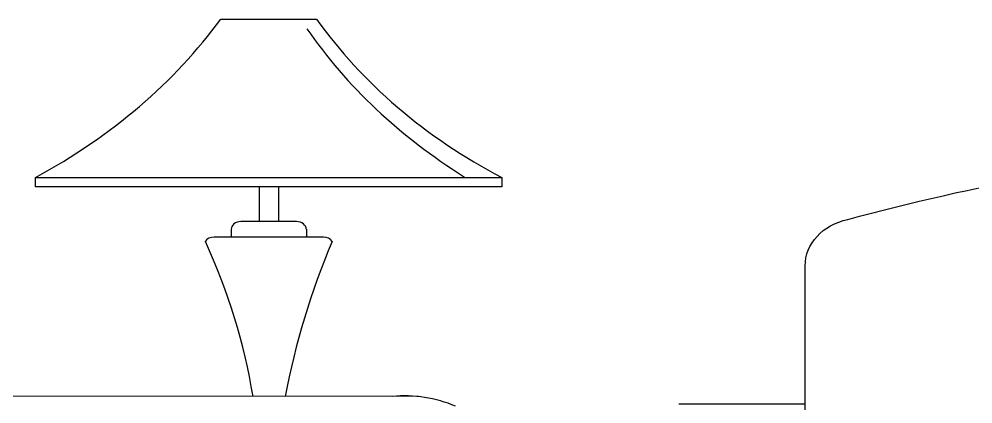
# Model space of a CAD drawing. Header units: inches. Extents: x 6 to 48.5, y 12.5 to 37.3.
# Drawn here: x 6.791 to 7.924, y 14.037 to 14.494 of the extents above; entities that cross this region are included whole.
import ezdxf

# ---------------------------------------------------------------- set-up
doc = ezdxf.new("R2010")
doc.units = ezdxf.units.IN
doc.header["$MEASUREMENT"] = 0
doc.layers.add('1', color=1, linetype='Continuous')

msp = doc.modelspace()

# ---------------------------------------------------------------- linework, layer by layer
at = {"layer": '1'}
for p, q in [((7.0305, 14.4942), (7.1442, 14.4942)), ((6.8104, 14.2951), (6.8104, 14.3061)), ((6.8104, 14.3061), (7.3643, 14.3061)), ((7.3643, 14.3061), (7.3643, 14.2951)), ((7.3643, 14.2951), (6.8104, 14.2951)), ((7.0758, 14.2951), (7.0758, 14.2537)), ((7.0989, 14.2951), (7.0989, 14.2537)), ((7.1204, 14.2537), (7.0542, 14.2537)), ((7.0427, 14.2446), (7.0427, 14.2354)), ((7.132, 14.2446), (7.132, 14.2354)), ((7.0427, 14.2354), (7.0224, 14.2354)), ((7.1522, 14.2354), (7.0427, 14.2354)), ((7.1522, 14.2354), (7.1325, 14.2354)), ((7.7245, 13.8465), (7.7245, 14.2011)), ((7.2652, 14.046), (6.552, 14.0468)), ((7.5744, 14.0372), (7.7245, 14.0372))]:
    msp.add_line(p, q, dxfattribs=at)
msp.add_arc((7.2496, 13.897), 0.1498, 66.5444, 95.851, dxfattribs=at)
for centre, major_axis, start_param, end_param in [((6.3937, 14.7863), (0.7359, 0), 5.31426, 5.758118), ((7.7458, 14.7605), (0.6892, 0), 3.651344, 4.12579), ((7.7698, 14.7569), (-0.7251, 0), 0.498018, 0.901501), ((7.0542, 14.2446), (0.0115, 0), 1.570783, 3.141593), ((7.1204, 14.2446), (0.0115, 0), 0, 1.570783), ((7.0224, 14.2263), (-0.0115, 0), 4.712375, 5.834615), ((5.9798, 13.9338), (1.0981, 0), 0.129689, 0.348037), ((8.5116, 13.8769), (-1.421, 0), 5.963633, 6.132143), ((7.1522, 14.2263), (0.0115, 0), 0.451319, 1.570783)]:
    msp.add_ellipse(centre, major_axis=major_axis, ratio=0.791667, start_param=start_param, end_param=end_param, dxfattribs=at)
at = {"layer": '1', "extrusion": (0, 0, -1)}
for centre, major_axis, start_param, end_param in [((8.5787, 12.0812), (2.675, 0), 4.407196, 4.583566), ((7.7913, 14.2011), (0.0669, 0), 3.141593, 4.465128)]:
    msp.add_ellipse(centre, major_axis=major_axis, ratio=0.852564, start_param=start_param, end_param=end_param, dxfattribs=at)

doc.saveas('drawing.dxf')
